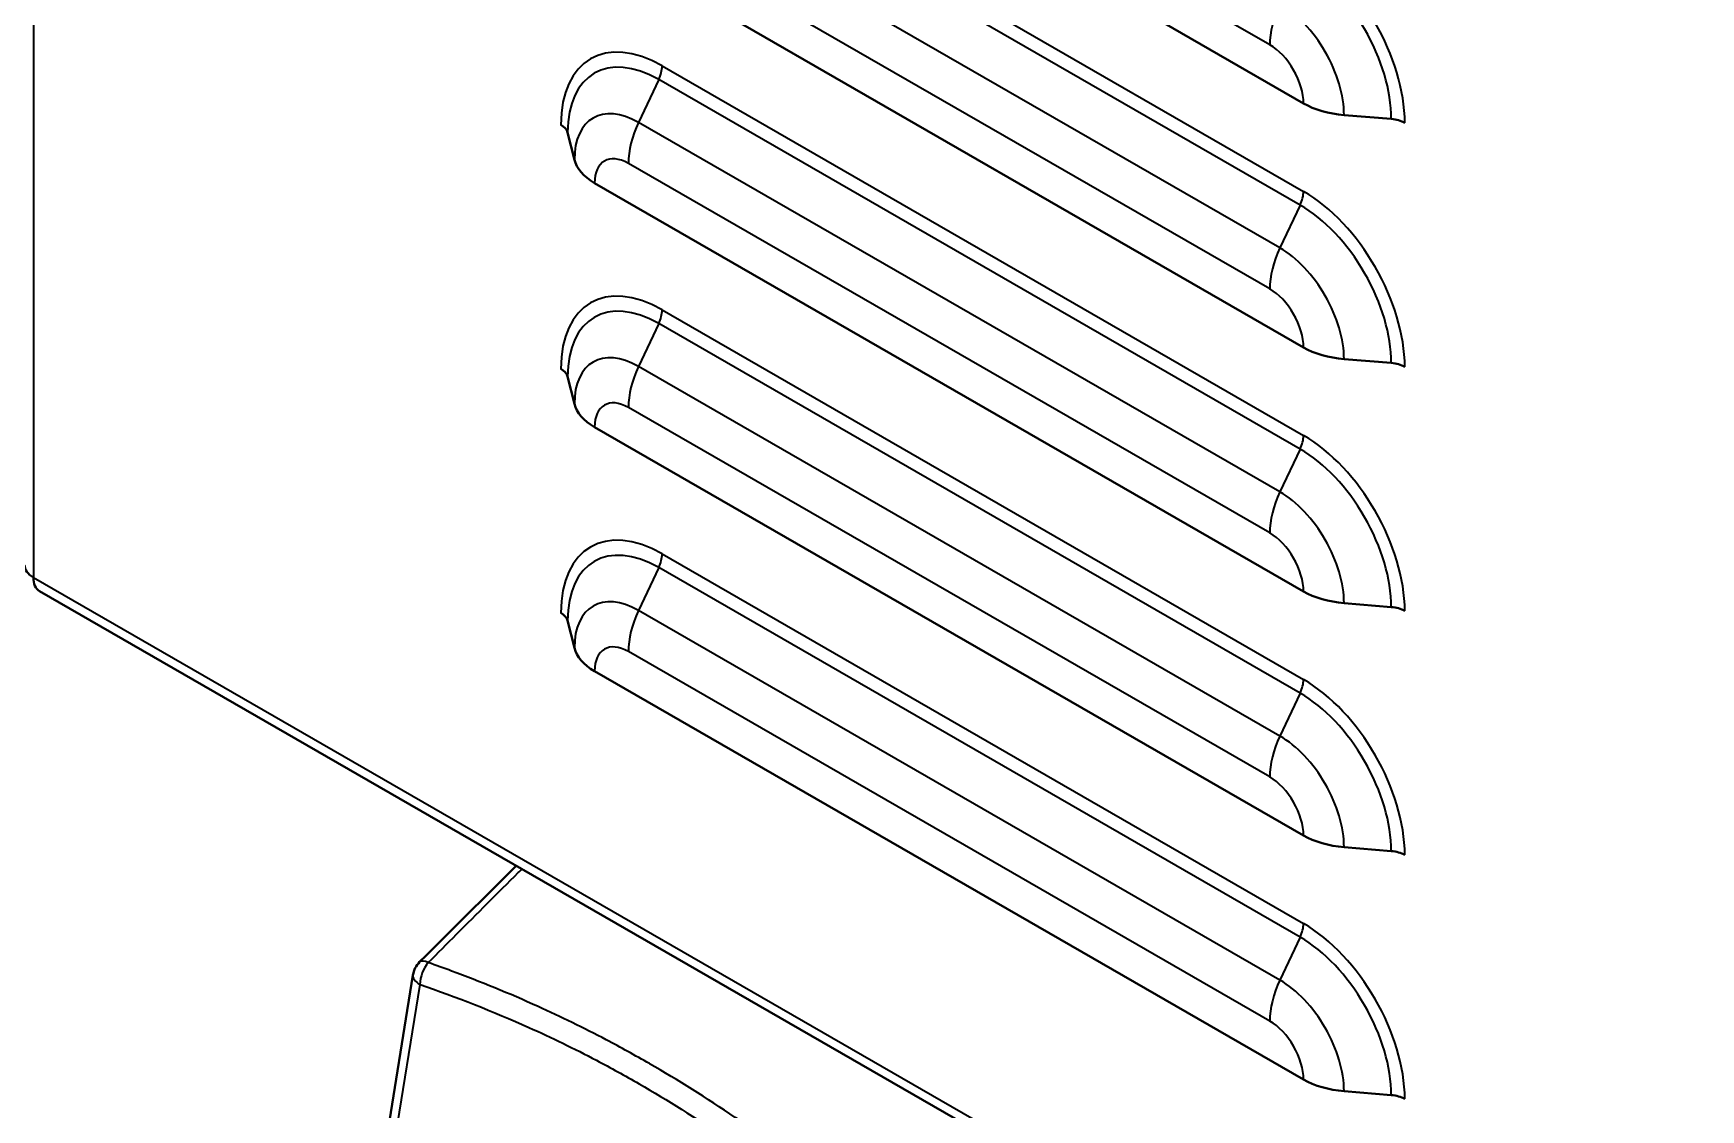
# Model space of a CAD drawing. Header units: millimetres. Extents: x 0 to 51860, y 0 to 5940.
# Drawn here: x 7276.4 to 7369.5, y 4204.8 to 4264.9 of the extents above; entities that cross this region are included whole.
import ezdxf

# ---------------------------------------------------------------- set-up
doc = ezdxf.new("R2010")
doc.units = ezdxf.units.MM
doc.header["$LTSCALE"] = 10
for name, color, linetype, lineweight in [('가시적인 것(ISO)', 3, 'Continuous', 40), ('가시적인 좁은 것(ISO)', 3, 'Continuous', 35), ('기호(ISO)', 5, 'Continuous', 25)]:
    doc.layers.add(name, color=color, linetype=linetype, lineweight=lineweight)
doc.styles.add('치수 텍스트_PSTEK_POSCO', font='isocp.shx')
doc.dimstyles.new('치수_PSTEK_POSCO$7', dxfattribs={"dimscale": 10, "dimtxt": 3.5, "dimasz": 2.5, "dimexe": 2, "dimexo": 2.5, "dimgap": 1, "dimtad": 1, "dimrnd": 1e-08, "dimdsep": 46, "dimtxsty": '치수 텍스트_PSTEK_POSCO', "dimcen": 0.09, "dimdle": 10, "dimclrd": 7, "dimclre": 7, "dimclrt": 2, "dimadec": 1, "dimazin": 2, "dimtfac": 1, "dimtmove": 0, "dimatfit": 3, "dimfxl": 0, "dimtolj": 1, "dimlwd": -1, "dimlwe": -1, "dimarcsym": 0})

msp = doc.modelspace()

# ---------------------------------------------------------------- linework, layer by layer
at = {"layer": '가시적인 것(ISO)'}
for p, q in [((7347.3044, 4261.0016), (7307.7065, 4283.8045)), ((7347.3044, 4247.3758), (7307.7065, 4270.1787)), ((7349.5672, 4260.35), (7352.2071, 4260.1329)), ((7306.198, 4259.3762), (7306.5751, 4257.856)), ((7347.3044, 4233.75), (7307.7065, 4256.5529)), ((7349.5672, 4246.7243), (7352.2071, 4246.5071)), ((7306.198, 4245.7504), (7306.5751, 4244.2302)), ((7347.3044, 4220.1242), (7307.7065, 4242.9272)), ((7276.7049, 4233.7714), (7675.0417, 4004.3845)), ((7349.5672, 4233.0985), (7352.2071, 4232.8813)), ((7306.198, 4232.1246), (7306.5751, 4230.6044)), ((7347.3044, 4206.4984), (7307.7065, 4229.3014)), ((7349.5672, 4219.4727), (7352.2071, 4219.2555)), ((7297.562, 4212.3328), (7294.3793, 4192.5663)), ((7349.5672, 4205.8469), (7352.2071, 4205.6297))]:
    msp.add_line(p, q, dxfattribs=at)
msp.add_arc((7298.8783, 4212.1208), 1.3333, 135.018213, 170.853026, dxfattribs=at)
for centre, major_axis, ratio, start_param, end_param in [((7350.1329, 4262.6303), (4, 0), 0.5758617, 3.9269908, 4.5704919), ((7304.878, 4259.2676), (1.3333, 0), 0.5758617, 0.1418971, 0.7853982), ((7352.0185, 4259.3728), (1.3333, 0), 0.5758617, 0.7853982, 1.4288993), ((7310.5349, 4258.1817), (-4, 0), 0.5758617, 0.1418971, 0.7853982), ((7350.1329, 4249.0046), (4, 0), 0.5758617, 3.9269908, 4.5704919), ((7304.878, 4245.6418), (1.3333, 0), 0.5758617, 0.1418971, 0.7853982), ((7352.0185, 4245.747), (1.3333, 0), 0.5758617, 0.7853982, 1.4288993), ((7310.5349, 4244.5559), (-4, 0), 0.5758617, 0.1418971, 0.7853982), ((7277.5366, 4235.2157), (-1.6667, 0), 0.5758617, 0, 0.7853982), ((7277.5366, 4235.2157), (-0.8317, -1.4443), 0.5780931, 5.4958534, 6.2831853), ((7350.1329, 4235.3788), (4, 0), 0.5758617, 3.9269908, 4.5704919), ((7352.0185, 4232.1212), (1.3333, 0), 0.5758617, 0.7853982, 1.4288993), ((7304.878, 4232.016), (1.3333, 0), 0.5758617, 0.1418971, 0.7853982), ((7310.5349, 4230.9302), (-4, 0), 0.5758617, 0.1418971, 0.7853982), ((7350.1329, 4221.753), (4, 0), 0.5758617, 3.9269908, 4.5704919), ((7352.0185, 4218.4954), (1.3333, 0), 0.5758617, 0.7853982, 1.4288993), ((7298.8783, 4212.1208), (-0.9431, 0.9425), 0.34404, 6.2828225, 6.2831846), ((7350.1329, 4208.1272), (4, 0), 0.5758617, 3.9269908, 4.5704919), ((7352.0185, 4204.8696), (1.3333, 0), 0.5758617, 0.7853982, 1.4288993)]:
    msp.add_ellipse(centre, major_axis=major_axis, ratio=ratio, start_param=start_param, end_param=end_param, dxfattribs=at)
msp.add_open_spline([(7297.9353, 4213.0634), (7299.7318, 4214.861), (7301.5304, 4216.6566), (7303.3351, 4218.4361)], degree=3, dxfattribs=at)
at = {"layer": '가시적인 좁은 것(ISO)'}
for p, q in [((7276.3581, 5074.9755), (7276.3581, 4234.5371)), ((7345.4188, 4264.2675), (7309.5921, 4284.8988)), ((7311.4777, 4276.7191), (7347.3044, 4256.0879)), ((7347.1159, 4255.3252), (7311.2891, 4275.9565)), ((7345.9845, 4252.9296), (7310.1578, 4273.5609)), ((7345.4188, 4250.6418), (7309.5921, 4271.273)), ((7311.4777, 4263.0933), (7347.3044, 4242.4621)), ((7311.2891, 4262.3307), (7310.1578, 4259.9351)), ((7347.1159, 4241.6994), (7311.2891, 4262.3307)), ((7345.9845, 4239.3038), (7310.1578, 4259.9351)), ((7345.4188, 4237.016), (7309.5921, 4257.6472)), ((7347.1159, 4255.3252), (7345.9845, 4252.9296)), ((7311.4777, 4249.4675), (7347.3044, 4228.8363)), ((7311.2891, 4248.7049), (7310.1578, 4246.3093)), ((7347.1159, 4228.0737), (7311.2891, 4248.7049)), ((7345.9845, 4225.6781), (7310.1578, 4246.3093)), ((7345.4188, 4223.3902), (7309.5921, 4244.0214)), ((7347.1159, 4241.6994), (7345.9845, 4239.3038)), ((7311.4777, 4235.8418), (7347.3044, 4215.2105)), ((7276.3581, 4234.5371), (7674.6949, 4005.1501)), ((7311.2891, 4235.0791), (7310.1578, 4232.6835)), ((7347.1159, 4214.4479), (7311.2891, 4235.0791)), ((7345.9845, 4212.0523), (7310.1578, 4232.6835)), ((7345.4188, 4209.7644), (7309.5921, 4230.3956)), ((7347.1159, 4228.0737), (7345.9845, 4225.6781)), ((7347.1159, 4214.4479), (7345.9845, 4212.0523)), ((7294.6668, 4191.3877), (7297.9548, 4211.8081))]:
    msp.add_line(p, q, dxfattribs=at)
for centre, major_axis, ratio, start_param, end_param in [((7347.3044, 4263.1733), (3.9923, -6.9327), 0.5780931, 0.7873319, 2.3581282), ((7347.1159, 4263.0647), (-3.593, 6.2394), 0.5780931, 3.9289245, 5.4997209), ((7348.2473, 4265.8963), (-1.9961, -3.4663), 0.5780931, 4.8523523, 5.4958534), ((7345.9845, 4262.4132), (-2.5284, 4.3907), 0.5780931, 3.9289245, 5.4997209), ((7311.4777, 4256.5529), (-3.9923, 6.9327), 0.5780931, 5.4997209, 7.0705172), ((7345.4188, 4262.0874), (-1.3308, 2.3109), 0.5780931, 3.9289245, 5.4997209), ((7311.2891, 4256.4444), (-3.593, 6.2394), 0.5780931, 5.4997209, 7.0705172), ((7310.5349, 4262.5504), (-0.6654, -1.1554), 0.5780931, 1.7107597, 2.3542608), ((7310.1578, 4255.7928), (-2.5284, 4.3907), 0.5780931, 5.4997209, 7.0705172), ((7312.4205, 4259.276), (-1.9961, -3.4663), 0.5780931, 4.8523523, 5.4958534), ((7309.5921, 4255.4671), (-1.3308, 2.3109), 0.5780931, 5.4997209, 7.0705172), ((7346.3616, 4255.5449), (-0.6654, -1.1554), 0.5780931, 1.7107597, 2.3542608), ((7347.3044, 4249.5475), (3.9923, -6.9327), 0.5780931, 0.7873319, 2.3581282), ((7347.1159, 4249.4389), (-3.593, 6.2394), 0.5780931, 3.9289245, 5.4997209), ((7348.2473, 4252.2705), (-1.9961, -3.4663), 0.5780931, 4.8523523, 5.4958534), ((7345.9845, 4248.7874), (-2.5284, 4.3907), 0.5780931, 3.9289245, 5.4997209), ((7311.4777, 4242.9272), (-3.9923, 6.9327), 0.5780931, 5.4997209, 7.0705172), ((7345.4188, 4248.4616), (-1.3308, 2.3109), 0.5780931, 3.9289245, 5.4997209), ((7311.2891, 4242.8186), (-3.593, 6.2394), 0.5780931, 5.4997209, 7.0705172), ((7310.5349, 4248.9246), (-0.6654, -1.1554), 0.5780931, 1.7107597, 2.3542608), ((7310.1578, 4242.1671), (-2.5284, 4.3907), 0.5780931, 5.4997209, 7.0705172), ((7312.4205, 4245.6502), (-1.9961, -3.4663), 0.5780931, 4.8523523, 5.4958534), ((7309.5921, 4241.8413), (-1.3308, 2.3109), 0.5780931, 5.4997209, 7.0705172), ((7346.3616, 4241.9191), (-0.6654, -1.1554), 0.5780931, 1.7107597, 2.3542608), ((7347.3044, 4235.9217), (3.9923, -6.9327), 0.5780931, 0.7873319, 2.3581282), ((7347.1159, 4235.8131), (-3.593, 6.2394), 0.5780931, 3.9289245, 5.4997209), ((7348.2473, 4238.6447), (-1.9961, -3.4663), 0.5780931, 4.8523523, 5.4958534), ((7345.9845, 4235.1616), (-2.5284, 4.3907), 0.5780931, 3.9289245, 5.4997209), ((7311.4777, 4229.3014), (-3.9923, 6.9327), 0.5780931, 5.4997209, 7.0705172), ((7345.4188, 4234.8358), (-1.3308, 2.3109), 0.5780931, 3.9289245, 5.4997209), ((7311.2891, 4229.1928), (-3.593, 6.2394), 0.5780931, 5.4997209, 7.0705172), ((7310.5349, 4235.2988), (-0.6654, -1.1554), 0.5780931, 1.7107597, 2.3542608), ((7310.1578, 4228.5413), (-2.5284, 4.3907), 0.5780931, 5.4997209, 7.0705172), ((7312.4205, 4232.0244), (-1.9961, -3.4663), 0.5780931, 4.8523523, 5.4958534), ((7309.5921, 4228.2155), (-1.3308, 2.3109), 0.5780931, 5.4997209, 7.0705172), ((7346.3616, 4228.2934), (-0.6654, -1.1554), 0.5780931, 1.7107597, 2.3542608), ((7347.1159, 4222.1873), (-3.593, 6.2394), 0.5780931, 3.9289245, 5.4997209), ((7347.3044, 4222.2959), (3.9923, -6.9327), 0.5780931, 0.7873319, 2.3581282), ((7348.2473, 4225.019), (-1.9961, -3.4663), 0.5780931, 4.8523523, 5.4958534), ((7345.9845, 4221.5358), (-2.5284, 4.3907), 0.5780931, 3.9289245, 5.4997209), ((7345.4188, 4221.2101), (-1.3308, 2.3109), 0.5780931, 3.9289245, 5.4997209), ((7346.3616, 4214.6676), (-0.6654, -1.1554), 0.5780931, 1.7107597, 2.3542608), ((7347.3044, 4208.6701), (3.9923, -6.9327), 0.5780931, 0.7873319, 2.3581282), ((7347.1159, 4208.5615), (-3.593, 6.2394), 0.5780931, 3.9289245, 5.4997209), ((7298.8783, 4212.1208), (-0.9431, 0.9425), 0.34404, 5.5230336, 6.2828227), ((7298.8783, 4212.1208), (-1.3164, 0.212), 0.4479115, 0, 0.8677033), ((7298.8783, 4212.1208), (0.4357, 1.2602), 0.6465314, 1.0123018, 2.0353326), ((7348.2473, 4211.3932), (-1.9961, -3.4663), 0.5780931, 4.8523523, 5.4958534), ((7345.9845, 4207.91), (-2.5284, 4.3907), 0.5780931, 3.9289245, 5.4997209), ((7345.4188, 4207.5843), (-1.3308, 2.3109), 0.5780931, 3.9289245, 5.4997209)]:
    msp.add_ellipse(centre, major_axis=major_axis, ratio=ratio, start_param=start_param, end_param=end_param, dxfattribs=at)
for points, knots in [([(7298.4183, 4213.0274), (7298.9451, 4213.5577), (7299.4723, 4214.0874), (7301.1458, 4215.7658), (7302.2933, 4216.9119), (7303.511, 4218.1208), (7303.5792, 4218.1885), (7303.6474, 4218.2562)], [11.5919549, 11.5919549, 11.5919549, 11.5919549, 15.1725594, 15.1725594, 22.953207, 22.953207, 23.4149607, 23.4149607, 23.4149607, 23.4149607]), ([(7310.7706, 4207.3849), (7309.969, 4207.8465), (7309.1646, 4208.2896), (7307.0924, 4209.38), (7305.8212, 4210.0002), (7302.9412, 4211.3031), (7301.3311, 4211.9589), (7299.287, 4212.7178), (7298.8531, 4212.8746), (7298.419, 4213.0272), (7298.4186, 4213.0273), (7298.4183, 4213.0274)], [35.7815344, 35.7815344, 35.7815344, 35.7815344, 40.8188268, 40.8188268, 48.7208057, 48.7208057, 58.6796277, 58.6796277, 61.3639719, 61.3639719, 61.3662363, 61.3662363, 61.3662363, 61.3662363]), ([(7297.9548, 4211.8081), (7299.9873, 4211.1054), (7302.0196, 4210.3116), (7304.0406, 4209.4054), (7305.3034, 4208.8392), (7306.5618, 4208.2292), (7307.8131, 4207.5729), (7308.612, 4207.1539), (7309.4081, 4206.7162), (7310.2008, 4206.2596), (7311.7863, 4205.3464), (7313.3608, 4204.3562), (7314.921, 4203.2954), (7317.2995, 4201.6781), (7319.6441, 4199.8967), (7321.9475, 4198.0037), (7321.9638, 4197.9902), (7321.9801, 4197.9768), (7321.9964, 4197.9634)], [10.1917807, 10.1917807, 10.1917807, 10.1917807, 22.8372161, 22.8372161, 22.8372161, 30.739195, 30.739195, 30.739195, 35.7842489, 35.7842489, 35.7842489, 45.8743568, 45.8743568, 45.8743568, 61.2572901, 61.2572901, 61.2572901, 61.3662411, 61.3662411, 61.3662411, 61.3662411]), ([(7322.7368, 4199.0233), (7322.7203, 4199.0368), (7322.7038, 4199.0503), (7321.1789, 4200.2909), (7319.6483, 4201.4732), (7317.2625, 4203.2115), (7316.4135, 4203.8094), (7313.9761, 4205.4573), (7312.3798, 4206.4581), (7310.773, 4207.3835), (7310.7718, 4207.3842), (7310.7706, 4207.3849)], [10.1917807, 10.1917807, 10.1917807, 10.1917807, 10.3007317, 10.3007317, 20.2330889, 20.2330889, 25.683665, 25.683665, 35.7737728, 35.7737728, 35.7815344, 35.7815344, 35.7815344, 35.7815344])]:
    msp.add_open_spline(points, degree=3, knots=knots, dxfattribs=at)

# ---------------------------------------------------------------- leaders
at = {"layer": '기호(ISO)', "color": 7, "annotation_type": 0, "has_hookline": 1, "hookline_direction": 0, "text_width": 1096.8392}
msp.add_leader([(6028.683, 4327.4923), (6292.7879, 3928.3081), (6317.7879, 3928.3081)], dimstyle='치수_PSTEK_POSCO$7', override={"dimtad": 0}, dxfattribs=at)

doc.saveas('drawing.dxf')
